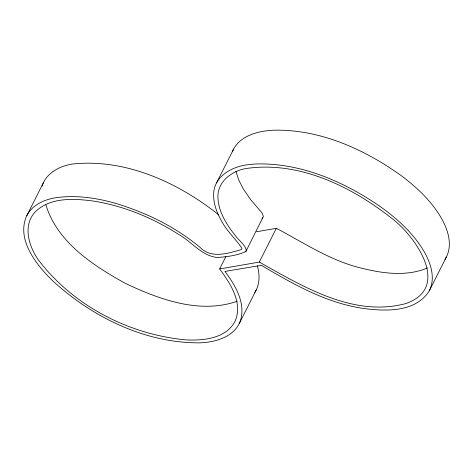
<?xml version="1.0" encoding="UTF-8"?>
<svg xmlns="http://www.w3.org/2000/svg" width="473" height="473" viewBox="0 0 473 473"><rect width="100%" height="100%" fill="white"/><g stroke="black" fill="none" stroke-linecap="round" stroke-linejoin="round"><path stroke-width="0.71" d="M42.109 186.072C45.432 175.199 55.779 168.169 66.35 165.379A110.44 51.51 26.8 0 1 72.115 164.066C125.256 158.23 177.99 182.395 218.78 214.896M245.848 251.541L246.321 250.199C244.831 244.092 238.723 240.597 235.341 235.554C231.989 231.451 228.873 227.141 226.165 222.588C221.855 215.245 218.402 207.097 218 198.494C216.51 182.206 231.823 170.611 246.551 168.459C298.664 160.944 350.304 185.942 390.426 217.326C414.874 235.046 452.324 287.696 405.556 303.648C353.242 317.395 303.092 286.597 259.293 262.083L219.626 268.954C230.292 283.38 242.773 302.217 235.306 320.771C226.466 338.573 203.544 340.773 185.919 339.892C129.052 334.624 73.002 305.67 38.354 259.878C28.847 246.451 22.527 225.692 35.037 212.052C50.369 196.863 74.385 198.512 94.109 201.149C123.985 206.057 152.566 217.805 178.043 234.052C191.423 241.26 201.244 255.763 217.172 257.483C226.845 256.869 237.032 255.544 245.848 251.541L263.378 216.439L262.054 212.968L250.897 199.931L243.223 188.822L238.67 179.817L235.915 171.214M232.432 151.744C237.688 138.057 253.126 132.422 266.583 130.814A128.177 59.781 26.8 0 1 273.092 130.211C319.222 128.969 363.631 148.853 400.572 175.158C416.973 187.367 432.363 201.776 442.308 219.856C448.309 230.942 452.407 245.067 446.382 257.005L429.324 290.765C415.767 312.582 385.483 311.435 363.116 308.378C326.063 302.98 293.106 284.096 261.398 265.323L224.959 271.431C235.276 285.302 246.096 303.181 240.308 321.055C234.33 337.048 215.511 342.198 200.067 342.842C145.483 343.297 92.773 317.484 53.065 281.163A125.942 58.741 26.8 0 1 45.698 273.613C31.987 258.684 17.318 236.601 26.701 215.818L43.753 182.058M239.172 323.709L256.224 289.949C259.931 282.499 259.618 273.69 257.33 265.867M429.324 290.765C435.657 278.124 430.814 263.266 424.228 251.766C413.704 233.697 397.911 219.336 381.126 207.174C344.657 181.874 301.177 162.7 256.041 163.971A128.177 59.781 26.8 0 0 249.525 164.574C233.278 165.857 213.837 175.743 213.642 194.243C213.329 203.396 216.693 212.241 221.062 220.128C226.325 230.753 235.631 238.67 241.963 248.366L241.271 249.608C227.88 253.357 211.254 259.021 200.002 247.326C185.298 235.051 168.808 225.012 151.484 216.888C121.537 203.437 88.203 193.014 55.063 197.826A110.44 51.51 26.8 0 0 49.298 199.145C40.104 201.664 31.088 207.056 26.701 215.818M216.551 182.868L233.609 149.101M219.626 268.954L225.858 256.62M259.293 262.083L276.35 228.323C303.524 242.608 329.616 260.221 359.852 267.736C381.705 273.347 406.047 277.018 427.491 267.949M256.224 289.949L254.799 292.468M446.382 257.005L444.916 259.5M262.077 218.39L262.905 217.781M237.298 301.2C199.848 314.427 159.017 299.415 124.937 283.15C92.743 265.252 57.103 242.022 45.905 204.862M256.514 231.758L276.35 228.323"/></g></svg>
